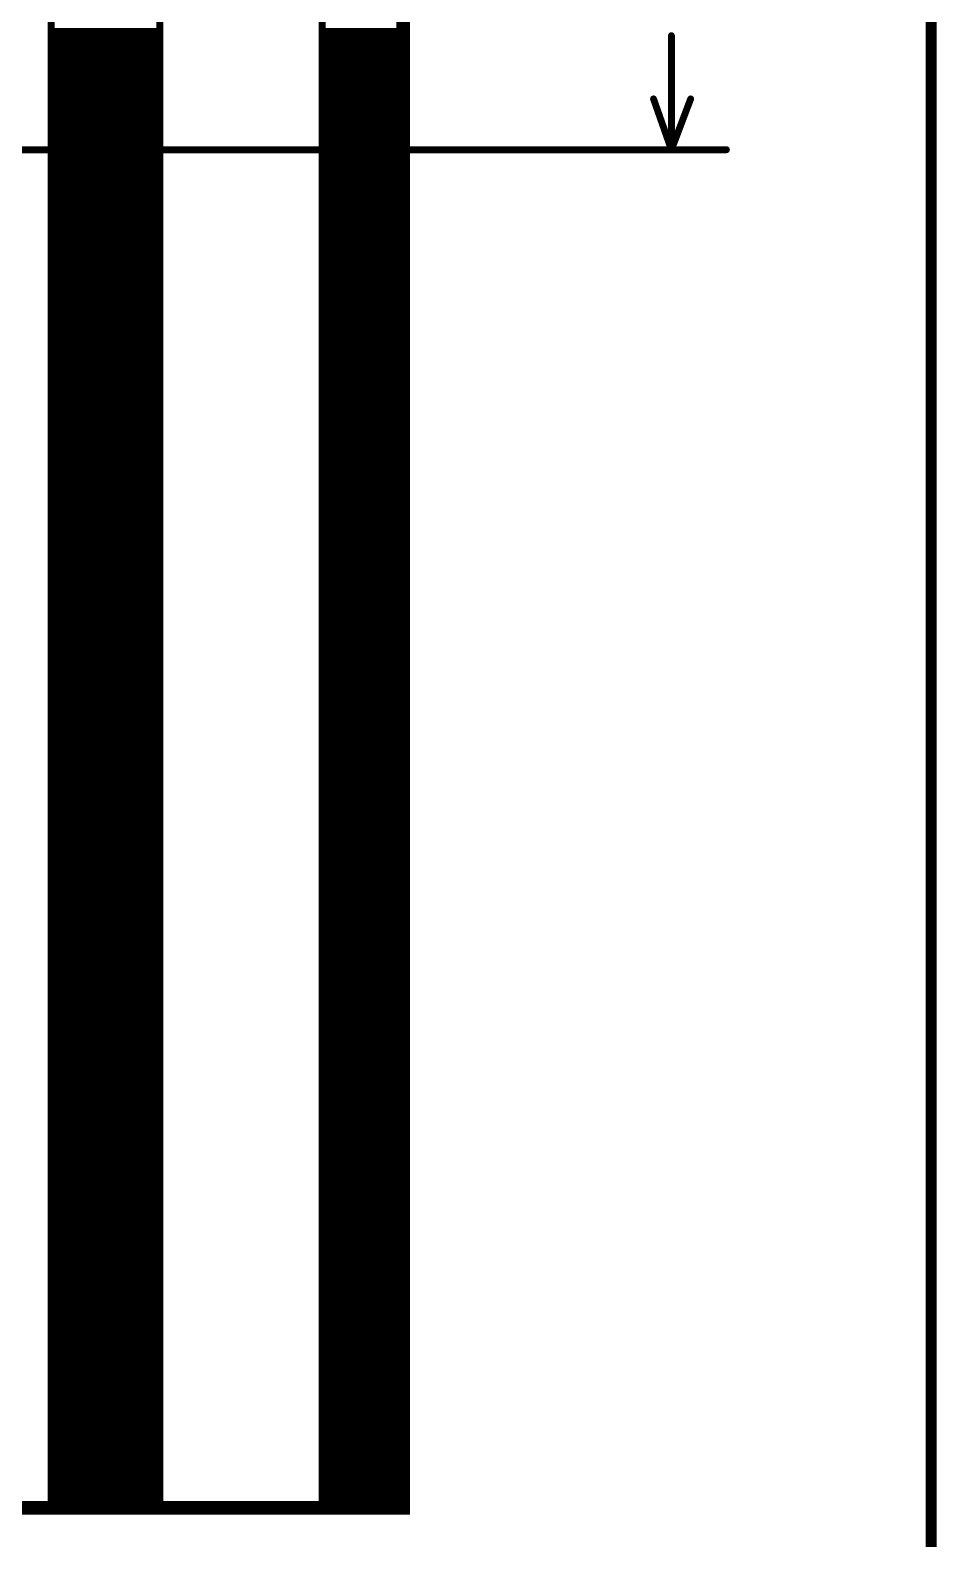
# Model space of a CAD drawing. Extents: x 2.09 to 10.05, y 1.3 to 6.57.
# Drawn here: x 9.392 to 10.051, y 4.501 to 5.599 of the extents above; entities that cross this region are included whole.
import ezdxf

# ---------------------------------------------------------------- set-up
doc = ezdxf.new("R2010")
doc.units = 0
doc.header["$LTSCALE"] = 25
doc.layers.get('0').update_dxf_attribs({"linetype": 'CONTINUOUS'})

# ---------------------------------------------------------------- blocks, each defined once
blk = doc.blocks.new('DISC')
at = {"color": 0, "const_width": 0.5}
blk.add_lwpolyline([(0, 0.25, 1), (0, -0.25, 1)], format="xyb", close=True, dxfattribs=at)

msp = doc.modelspace()

# ---------------------------------------------------------------- linework, layer by layer
at = {"color": 1, "const_width": 0.008}
msp.add_lwpolyline([(2.098, 1.303), (10.047, 1.303), (10.047, 6.567), (2.098, 6.567), (2.098, 1.303)], dxfattribs=at)
at = {"color": 3}
for points, const_width in [([(8.246, 4.524), (8.246, 6.102), (9.663, 6.102), (9.663, 4.524), (8.246, 4.524)], 0.01), ([(9.407, 6.102), (9.486, 6.102), (9.486, 4.526), (9.407, 4.526), (9.407, 6.102)], 0.005), ([(9.604, 6.102), (9.663, 6.102), (9.663, 4.526), (9.604, 4.526), (9.604, 6.102)], 0.005), ([(9.407, 5.598), (9.486, 5.598)], 0.005), ([(9.604, 5.598), (9.663, 5.598)], 0.005), ([(9.407, 5.593), (9.486, 5.593)], 0.005), ([(9.407, 5.588), (9.486, 5.588)], 0.005), ([(9.604, 5.593), (9.663, 5.593)], 0.005), ([(9.604, 5.588), (9.663, 5.588)], 0.005), ([(9.858, 5.512), (9.858, 5.595)], 0.005), ([(9.407, 5.583), (9.486, 5.583)], 0.005), ([(9.407, 5.578), (9.486, 5.578)], 0.005), ([(9.604, 5.583), (9.663, 5.583)], 0.005), ([(9.604, 5.578), (9.663, 5.578)], 0.005), ([(9.407, 5.573), (9.486, 5.573)], 0.005), ([(9.407, 5.568), (9.486, 5.568)], 0.005), ([(9.407, 5.563), (9.486, 5.563)], 0.005), ([(9.604, 5.573), (9.663, 5.573)], 0.005), ([(9.604, 5.568), (9.663, 5.568)], 0.005), ([(9.604, 5.563), (9.663, 5.563)], 0.005), ([(9.407, 5.558), (9.486, 5.558)], 0.005), ([(9.407, 5.553), (9.486, 5.553)], 0.005), ([(9.604, 5.558), (9.663, 5.558)], 0.005), ([(9.604, 5.553), (9.663, 5.553)], 0.005), ([(9.407, 5.548), (9.486, 5.548)], 0.005), ([(9.407, 5.543), (9.486, 5.543)], 0.005), ([(9.604, 5.548), (9.663, 5.548)], 0.005), ([(9.604, 5.543), (9.663, 5.543)], 0.005), ([(9.858, 5.512), (9.845, 5.549)], 0.005), ([(9.858, 5.512), (9.872, 5.549)], 0.005), ([(9.407, 5.538), (9.486, 5.538)], 0.005), ([(9.407, 5.533), (9.486, 5.533)], 0.005), ([(9.604, 5.538), (9.663, 5.538)], 0.005), ([(9.604, 5.533), (9.663, 5.533)], 0.005), ([(9.407, 5.528), (9.486, 5.528)], 0.005), ([(9.407, 5.523), (9.486, 5.523)], 0.005), ([(9.604, 5.528), (9.663, 5.528)], 0.005), ([(9.604, 5.523), (9.663, 5.523)], 0.005), ([(8.89, 5.512), (9.898, 5.512)], 0.005), ([(9.407, 5.518), (9.486, 5.518)], 0.005), ([(9.407, 5.513), (9.486, 5.513)], 0.005), ([(9.407, 5.508), (9.486, 5.508)], 0.005), ([(9.604, 5.518), (9.663, 5.518)], 0.005), ([(9.604, 5.513), (9.663, 5.513)], 0.005), ([(9.604, 5.508), (9.663, 5.508)], 0.005), ([(9.407, 5.503), (9.486, 5.503)], 0.005), ([(9.407, 5.498), (9.486, 5.498)], 0.005), ([(9.604, 5.503), (9.663, 5.503)], 0.005), ([(9.604, 5.498), (9.663, 5.498)], 0.005), ([(9.407, 5.493), (9.486, 5.493)], 0.005), ([(9.407, 5.488), (9.486, 5.488)], 0.005), ([(9.604, 5.493), (9.663, 5.493)], 0.005), ([(9.604, 5.488), (9.663, 5.488)], 0.005), ([(9.407, 5.483), (9.486, 5.483)], 0.005), ([(9.407, 5.478), (9.486, 5.478)], 0.005), ([(9.604, 5.483), (9.663, 5.483)], 0.005), ([(9.604, 5.478), (9.663, 5.478)], 0.005), ([(9.407, 5.473), (9.486, 5.473)], 0.005), ([(9.407, 5.468), (9.486, 5.468)], 0.005), ([(9.604, 5.473), (9.663, 5.473)], 0.005), ([(9.604, 5.468), (9.663, 5.468)], 0.005), ([(9.407, 5.463), (9.486, 5.463)], 0.005), ([(9.407, 5.458), (9.486, 5.458)], 0.005), ([(9.407, 5.453), (9.486, 5.453)], 0.005), ([(9.604, 5.463), (9.663, 5.463)], 0.005), ([(9.604, 5.458), (9.663, 5.458)], 0.005), ([(9.604, 5.453), (9.663, 5.453)], 0.005), ([(9.407, 5.448), (9.486, 5.448)], 0.005), ([(9.407, 5.443), (9.486, 5.443)], 0.005), ([(9.604, 5.448), (9.663, 5.448)], 0.005), ([(9.604, 5.443), (9.663, 5.443)], 0.005), ([(9.407, 5.438), (9.486, 5.438)], 0.005), ([(9.407, 5.433), (9.486, 5.433)], 0.005), ([(9.604, 5.438), (9.663, 5.438)], 0.005), ([(9.604, 5.433), (9.663, 5.433)], 0.005), ([(9.407, 5.428), (9.486, 5.428)], 0.005), ([(9.407, 5.423), (9.486, 5.423)], 0.005), ([(9.604, 5.428), (9.663, 5.428)], 0.005), ([(9.604, 5.423), (9.663, 5.423)], 0.005), ([(9.407, 5.418), (9.486, 5.418)], 0.005), ([(9.407, 5.413), (9.486, 5.413)], 0.005), ([(9.604, 5.418), (9.663, 5.418)], 0.005), ([(9.604, 5.413), (9.663, 5.413)], 0.005), ([(9.407, 5.408), (9.486, 5.408)], 0.005), ([(9.407, 5.403), (9.486, 5.403)], 0.005), ([(9.407, 5.398), (9.486, 5.398)], 0.005), ([(9.604, 5.408), (9.663, 5.408)], 0.005), ([(9.604, 5.403), (9.663, 5.403)], 0.005), ([(9.604, 5.398), (9.663, 5.398)], 0.005), ([(9.407, 5.393), (9.486, 5.393)], 0.005), ([(9.407, 5.388), (9.486, 5.388)], 0.005), ([(9.604, 5.393), (9.663, 5.393)], 0.005), ([(9.604, 5.388), (9.663, 5.388)], 0.005), ([(9.407, 5.383), (9.486, 5.383)], 0.005), ([(9.407, 5.378), (9.486, 5.378)], 0.005), ([(9.604, 5.383), (9.663, 5.383)], 0.005), ([(9.604, 5.378), (9.663, 5.378)], 0.005), ([(9.407, 5.373), (9.486, 5.373)], 0.005), ([(9.407, 5.368), (9.486, 5.368)], 0.005), ([(9.604, 5.373), (9.663, 5.373)], 0.005), ([(9.604, 5.368), (9.663, 5.368)], 0.005), ([(9.407, 5.363), (9.486, 5.363)], 0.005), ([(9.407, 5.358), (9.486, 5.358)], 0.005), ([(9.604, 5.363), (9.663, 5.363)], 0.005), ([(9.604, 5.358), (9.663, 5.358)], 0.005), ([(9.407, 5.353), (9.486, 5.353)], 0.005), ([(9.407, 5.348), (9.486, 5.348)], 0.005), ([(9.407, 5.343), (9.486, 5.343)], 0.005), ([(9.604, 5.353), (9.663, 5.353)], 0.005), ([(9.604, 5.348), (9.663, 5.348)], 0.005), ([(9.604, 5.343), (9.663, 5.343)], 0.005), ([(9.407, 5.338), (9.486, 5.338)], 0.005), ([(9.407, 5.333), (9.486, 5.333)], 0.005), ([(9.604, 5.338), (9.663, 5.338)], 0.005), ([(9.604, 5.333), (9.663, 5.333)], 0.005), ([(9.407, 5.328), (9.486, 5.328)], 0.005), ([(9.407, 5.323), (9.486, 5.323)], 0.005), ([(9.604, 5.328), (9.663, 5.328)], 0.005), ([(9.604, 5.323), (9.663, 5.323)], 0.005), ([(9.407, 5.318), (9.486, 5.318)], 0.005), ([(9.407, 5.313), (9.486, 5.313)], 0.005), ([(9.604, 5.318), (9.663, 5.318)], 0.005), ([(9.604, 5.313), (9.663, 5.313)], 0.005), ([(9.407, 5.308), (9.486, 5.308)], 0.005), ([(9.407, 5.303), (9.486, 5.303)], 0.005), ([(9.604, 5.308), (9.663, 5.308)], 0.005), ([(9.604, 5.303), (9.663, 5.303)], 0.005), ([(9.407, 5.298), (9.486, 5.298)], 0.005), ([(9.407, 5.293), (9.486, 5.293)], 0.005), ([(9.407, 5.288), (9.486, 5.288)], 0.005), ([(9.604, 5.298), (9.663, 5.298)], 0.005), ([(9.604, 5.293), (9.663, 5.293)], 0.005), ([(9.604, 5.288), (9.663, 5.288)], 0.005), ([(9.407, 5.283), (9.486, 5.283)], 0.005), ([(9.407, 5.278), (9.486, 5.278)], 0.005), ([(9.604, 5.283), (9.663, 5.283)], 0.005), ([(9.604, 5.278), (9.663, 5.278)], 0.005), ([(9.407, 5.273), (9.486, 5.273)], 0.005), ([(9.407, 5.268), (9.486, 5.268)], 0.005), ([(9.604, 5.273), (9.663, 5.273)], 0.005), ([(9.604, 5.268), (9.663, 5.268)], 0.005), ([(9.407, 5.263), (9.486, 5.263)], 0.005), ([(9.407, 5.258), (9.486, 5.258)], 0.005), ([(9.604, 5.263), (9.663, 5.263)], 0.005), ([(9.604, 5.258), (9.663, 5.258)], 0.005), ([(9.407, 5.253), (9.486, 5.253)], 0.005), ([(9.407, 5.248), (9.486, 5.248)], 0.005), ([(9.604, 5.253), (9.663, 5.253)], 0.005), ([(9.604, 5.248), (9.663, 5.248)], 0.005), ([(9.407, 5.243), (9.486, 5.243)], 0.005), ([(9.407, 5.238), (9.486, 5.238)], 0.005), ([(9.407, 5.233), (9.486, 5.233)], 0.005), ([(9.604, 5.243), (9.663, 5.243)], 0.005), ([(9.604, 5.238), (9.663, 5.238)], 0.005), ([(9.604, 5.233), (9.663, 5.233)], 0.005), ([(9.407, 5.228), (9.486, 5.228)], 0.005), ([(9.407, 5.223), (9.486, 5.223)], 0.005), ([(9.604, 5.228), (9.663, 5.228)], 0.005), ([(9.604, 5.223), (9.663, 5.223)], 0.005), ([(9.407, 5.218), (9.486, 5.218)], 0.005), ([(9.407, 5.213), (9.486, 5.213)], 0.005), ([(9.604, 5.218), (9.663, 5.218)], 0.005), ([(9.604, 5.213), (9.663, 5.213)], 0.005), ([(9.407, 5.208), (9.486, 5.208)], 0.005), ([(9.407, 5.203), (9.486, 5.203)], 0.005), ([(9.604, 5.208), (9.663, 5.208)], 0.005), ([(9.604, 5.203), (9.663, 5.203)], 0.005), ([(9.407, 5.198), (9.486, 5.198)], 0.005), ([(9.407, 5.193), (9.486, 5.193)], 0.005), ([(9.604, 5.198), (9.663, 5.198)], 0.005), ([(9.604, 5.193), (9.663, 5.193)], 0.005), ([(9.407, 5.188), (9.486, 5.188)], 0.005), ([(9.407, 5.183), (9.486, 5.183)], 0.005), ([(9.604, 5.188), (9.663, 5.188)], 0.005), ([(9.604, 5.183), (9.663, 5.183)], 0.005), ([(9.407, 5.178), (9.486, 5.178)], 0.005), ([(9.407, 5.173), (9.486, 5.173)], 0.005), ([(9.407, 5.168), (9.486, 5.168)], 0.005), ([(9.604, 5.178), (9.663, 5.178)], 0.005), ([(9.604, 5.173), (9.663, 5.173)], 0.005), ([(9.604, 5.168), (9.663, 5.168)], 0.005), ([(9.407, 5.163), (9.486, 5.163)], 0.005), ([(9.407, 5.158), (9.486, 5.158)], 0.005), ([(9.604, 5.163), (9.663, 5.163)], 0.005), ([(9.604, 5.158), (9.663, 5.158)], 0.005), ([(9.407, 5.153), (9.486, 5.153)], 0.005), ([(9.407, 5.148), (9.486, 5.148)], 0.005), ([(9.604, 5.153), (9.663, 5.153)], 0.005), ([(9.604, 5.148), (9.663, 5.148)], 0.005), ([(9.407, 5.143), (9.486, 5.143)], 0.005), ([(9.407, 5.138), (9.486, 5.138)], 0.005), ([(9.604, 5.143), (9.663, 5.143)], 0.005), ([(9.604, 5.138), (9.663, 5.138)], 0.005), ([(9.407, 5.133), (9.486, 5.133)], 0.005), ([(9.407, 5.128), (9.486, 5.128)], 0.005), ([(9.604, 5.133), (9.663, 5.133)], 0.005), ([(9.604, 5.128), (9.663, 5.128)], 0.005), ([(9.407, 5.123), (9.486, 5.123)], 0.005), ([(9.407, 5.118), (9.486, 5.118)], 0.005), ([(9.407, 5.113), (9.486, 5.113)], 0.005), ([(9.604, 5.123), (9.663, 5.123)], 0.005), ([(9.604, 5.118), (9.663, 5.118)], 0.005), ([(9.604, 5.113), (9.663, 5.113)], 0.005), ([(9.407, 5.108), (9.486, 5.108)], 0.005), ([(9.407, 5.103), (9.486, 5.103)], 0.005), ([(9.604, 5.108), (9.663, 5.108)], 0.005), ([(9.604, 5.103), (9.663, 5.103)], 0.005), ([(9.407, 5.098), (9.486, 5.098)], 0.005), ([(9.407, 5.093), (9.486, 5.093)], 0.005), ([(9.604, 5.098), (9.663, 5.098)], 0.005), ([(9.604, 5.093), (9.663, 5.093)], 0.005), ([(9.407, 5.088), (9.486, 5.088)], 0.005), ([(9.407, 5.083), (9.486, 5.083)], 0.005), ([(9.604, 5.088), (9.663, 5.088)], 0.005), ([(9.604, 5.083), (9.663, 5.083)], 0.005), ([(9.407, 5.078), (9.486, 5.078)], 0.005), ([(9.407, 5.073), (9.486, 5.073)], 0.005), ([(9.604, 5.078), (9.663, 5.078)], 0.005), ([(9.604, 5.073), (9.663, 5.073)], 0.005), ([(9.407, 5.068), (9.486, 5.068)], 0.005), ([(9.407, 5.063), (9.486, 5.063)], 0.005), ([(9.407, 5.058), (9.486, 5.058)], 0.005), ([(9.604, 5.068), (9.663, 5.068)], 0.005), ([(9.604, 5.063), (9.663, 5.063)], 0.005), ([(9.604, 5.058), (9.663, 5.058)], 0.005), ([(9.407, 5.053), (9.486, 5.053)], 0.005), ([(9.407, 5.048), (9.486, 5.048)], 0.005), ([(9.604, 5.053), (9.663, 5.053)], 0.005), ([(9.604, 5.048), (9.663, 5.048)], 0.005), ([(9.407, 5.043), (9.486, 5.043)], 0.005), ([(9.407, 5.038), (9.486, 5.038)], 0.005), ([(9.604, 5.043), (9.663, 5.043)], 0.005), ([(9.604, 5.038), (9.663, 5.038)], 0.005), ([(9.407, 5.033), (9.486, 5.033)], 0.005), ([(9.407, 5.028), (9.486, 5.028)], 0.005), ([(9.604, 5.033), (9.663, 5.033)], 0.005), ([(9.604, 5.028), (9.663, 5.028)], 0.005), ([(9.407, 5.023), (9.486, 5.023)], 0.005), ([(9.407, 5.018), (9.486, 5.018)], 0.005), ([(9.604, 5.023), (9.663, 5.023)], 0.005), ([(9.604, 5.018), (9.663, 5.018)], 0.005), ([(9.407, 5.013), (9.486, 5.013)], 0.005), ([(9.407, 5.008), (9.486, 5.008)], 0.005), ([(9.407, 5.003), (9.486, 5.003)], 0.005), ([(9.604, 5.013), (9.663, 5.013)], 0.005), ([(9.604, 5.008), (9.663, 5.008)], 0.005), ([(9.604, 5.003), (9.663, 5.003)], 0.005), ([(9.407, 4.998), (9.486, 4.998)], 0.005), ([(9.407, 4.993), (9.486, 4.993)], 0.005), ([(9.604, 4.998), (9.663, 4.998)], 0.005), ([(9.604, 4.993), (9.663, 4.993)], 0.005), ([(9.407, 4.988), (9.486, 4.988)], 0.005), ([(9.407, 4.983), (9.486, 4.983)], 0.005), ([(9.604, 4.988), (9.663, 4.988)], 0.005), ([(9.604, 4.983), (9.663, 4.983)], 0.005), ([(9.407, 4.978), (9.486, 4.978)], 0.005), ([(9.407, 4.973), (9.486, 4.973)], 0.005), ([(9.604, 4.978), (9.663, 4.978)], 0.005), ([(9.604, 4.973), (9.663, 4.973)], 0.005), ([(9.407, 4.968), (9.486, 4.968)], 0.005), ([(9.407, 4.963), (9.486, 4.963)], 0.005), ([(9.604, 4.968), (9.663, 4.968)], 0.005), ([(9.604, 4.963), (9.663, 4.963)], 0.005), ([(9.407, 4.958), (9.486, 4.958)], 0.005), ([(9.407, 4.953), (9.486, 4.953)], 0.005), ([(9.407, 4.948), (9.486, 4.948)], 0.005), ([(9.604, 4.958), (9.663, 4.958)], 0.005), ([(9.604, 4.953), (9.663, 4.953)], 0.005), ([(9.604, 4.948), (9.663, 4.948)], 0.005), ([(9.407, 4.943), (9.486, 4.943)], 0.005), ([(9.407, 4.938), (9.486, 4.938)], 0.005), ([(9.604, 4.943), (9.663, 4.943)], 0.005), ([(9.604, 4.938), (9.663, 4.938)], 0.005), ([(9.407, 4.933), (9.486, 4.933)], 0.005), ([(9.407, 4.928), (9.486, 4.928)], 0.005), ([(9.604, 4.933), (9.663, 4.933)], 0.005), ([(9.604, 4.928), (9.663, 4.928)], 0.005), ([(9.407, 4.923), (9.486, 4.923)], 0.005), ([(9.407, 4.918), (9.486, 4.918)], 0.005), ([(9.604, 4.923), (9.663, 4.923)], 0.005), ([(9.604, 4.918), (9.663, 4.918)], 0.005), ([(9.407, 4.913), (9.486, 4.913)], 0.005), ([(9.407, 4.908), (9.486, 4.908)], 0.005), ([(9.604, 4.913), (9.663, 4.913)], 0.005), ([(9.604, 4.908), (9.663, 4.908)], 0.005), ([(9.407, 4.903), (9.486, 4.903)], 0.005), ([(9.407, 4.898), (9.486, 4.898)], 0.005), ([(9.407, 4.893), (9.486, 4.893)], 0.005), ([(9.604, 4.903), (9.663, 4.903)], 0.005), ([(9.604, 4.898), (9.663, 4.898)], 0.005), ([(9.604, 4.893), (9.663, 4.893)], 0.005), ([(9.407, 4.888), (9.486, 4.888)], 0.005), ([(9.407, 4.883), (9.486, 4.883)], 0.005), ([(9.604, 4.888), (9.663, 4.888)], 0.005), ([(9.604, 4.883), (9.663, 4.883)], 0.005), ([(9.407, 4.878), (9.486, 4.878)], 0.005), ([(9.407, 4.873), (9.486, 4.873)], 0.005), ([(9.604, 4.878), (9.663, 4.878)], 0.005), ([(9.604, 4.873), (9.663, 4.873)], 0.005), ([(9.407, 4.868), (9.486, 4.868)], 0.005), ([(9.407, 4.863), (9.486, 4.863)], 0.005), ([(9.604, 4.868), (9.663, 4.868)], 0.005), ([(9.604, 4.863), (9.663, 4.863)], 0.005), ([(9.407, 4.858), (9.486, 4.858)], 0.005), ([(9.407, 4.853), (9.486, 4.853)], 0.005), ([(9.604, 4.858), (9.663, 4.858)], 0.005), ([(9.604, 4.853), (9.663, 4.853)], 0.005), ([(9.407, 4.848), (9.486, 4.848)], 0.005), ([(9.407, 4.843), (9.486, 4.843)], 0.005), ([(9.407, 4.838), (9.486, 4.838)], 0.005), ([(9.604, 4.848), (9.663, 4.848)], 0.005), ([(9.604, 4.843), (9.663, 4.843)], 0.005), ([(9.604, 4.838), (9.663, 4.838)], 0.005), ([(9.407, 4.833), (9.486, 4.833)], 0.005), ([(9.407, 4.828), (9.486, 4.828)], 0.005), ([(9.604, 4.833), (9.663, 4.833)], 0.005), ([(9.604, 4.828), (9.663, 4.828)], 0.005), ([(9.407, 4.823), (9.486, 4.823)], 0.005), ([(9.407, 4.818), (9.486, 4.818)], 0.005), ([(9.604, 4.823), (9.663, 4.823)], 0.005), ([(9.604, 4.818), (9.663, 4.818)], 0.005), ([(9.407, 4.813), (9.486, 4.813)], 0.005), ([(9.407, 4.808), (9.486, 4.808)], 0.005), ([(9.604, 4.813), (9.663, 4.813)], 0.005), ([(9.604, 4.808), (9.663, 4.808)], 0.005), ([(9.407, 4.803), (9.486, 4.803)], 0.005), ([(9.407, 4.798), (9.486, 4.798)], 0.005), ([(9.604, 4.803), (9.663, 4.803)], 0.005), ([(9.604, 4.798), (9.663, 4.798)], 0.005), ([(9.407, 4.793), (9.486, 4.793)], 0.005), ([(9.407, 4.788), (9.486, 4.788)], 0.005), ([(9.407, 4.783), (9.486, 4.783)], 0.005), ([(9.604, 4.793), (9.663, 4.793)], 0.005), ([(9.604, 4.788), (9.663, 4.788)], 0.005), ([(9.604, 4.783), (9.663, 4.783)], 0.005), ([(9.407, 4.778), (9.486, 4.778)], 0.005), ([(9.407, 4.773), (9.486, 4.773)], 0.005), ([(9.604, 4.778), (9.663, 4.778)], 0.005), ([(9.604, 4.773), (9.663, 4.773)], 0.005), ([(9.407, 4.768), (9.486, 4.768)], 0.005), ([(9.407, 4.763), (9.486, 4.763)], 0.005), ([(9.604, 4.768), (9.663, 4.768)], 0.005), ([(9.604, 4.763), (9.663, 4.763)], 0.005), ([(9.407, 4.758), (9.486, 4.758)], 0.005), ([(9.407, 4.753), (9.486, 4.753)], 0.005), ([(9.604, 4.758), (9.663, 4.758)], 0.005), ([(9.604, 4.753), (9.663, 4.753)], 0.005), ([(9.407, 4.748), (9.486, 4.748)], 0.005), ([(9.407, 4.743), (9.486, 4.743)], 0.005), ([(9.604, 4.748), (9.663, 4.748)], 0.005), ([(9.604, 4.743), (9.663, 4.743)], 0.005), ([(9.407, 4.738), (9.486, 4.738)], 0.005), ([(9.407, 4.733), (9.486, 4.733)], 0.005), ([(9.604, 4.738), (9.663, 4.738)], 0.005), ([(9.604, 4.733), (9.663, 4.733)], 0.005), ([(9.407, 4.728), (9.486, 4.728)], 0.005), ([(9.407, 4.723), (9.486, 4.723)], 0.005), ([(9.407, 4.718), (9.486, 4.718)], 0.005), ([(9.604, 4.728), (9.663, 4.728)], 0.005), ([(9.604, 4.723), (9.663, 4.723)], 0.005), ([(9.604, 4.718), (9.663, 4.718)], 0.005), ([(9.407, 4.713), (9.486, 4.713)], 0.005), ([(9.407, 4.708), (9.486, 4.708)], 0.005), ([(9.604, 4.713), (9.663, 4.713)], 0.005), ([(9.604, 4.708), (9.663, 4.708)], 0.005), ([(9.407, 4.703), (9.486, 4.703)], 0.005), ([(9.407, 4.698), (9.486, 4.698)], 0.005), ([(9.604, 4.703), (9.663, 4.703)], 0.005), ([(9.604, 4.698), (9.663, 4.698)], 0.005), ([(9.407, 4.693), (9.486, 4.693)], 0.005), ([(9.407, 4.688), (9.486, 4.688)], 0.005), ([(9.604, 4.693), (9.663, 4.693)], 0.005), ([(9.604, 4.688), (9.663, 4.688)], 0.005), ([(9.407, 4.683), (9.486, 4.683)], 0.005), ([(9.407, 4.678), (9.486, 4.678)], 0.005), ([(9.604, 4.683), (9.663, 4.683)], 0.005), ([(9.604, 4.678), (9.663, 4.678)], 0.005), ([(9.407, 4.673), (9.486, 4.673)], 0.005), ([(9.407, 4.668), (9.486, 4.668)], 0.005), ([(9.407, 4.663), (9.486, 4.663)], 0.005), ([(9.604, 4.673), (9.663, 4.673)], 0.005), ([(9.604, 4.668), (9.663, 4.668)], 0.005), ([(9.604, 4.663), (9.663, 4.663)], 0.005), ([(9.407, 4.658), (9.486, 4.658)], 0.005), ([(9.407, 4.653), (9.486, 4.653)], 0.005), ([(9.604, 4.658), (9.663, 4.658)], 0.005), ([(9.604, 4.653), (9.663, 4.653)], 0.005), ([(9.407, 4.648), (9.486, 4.648)], 0.005), ([(9.407, 4.643), (9.486, 4.643)], 0.005), ([(9.604, 4.648), (9.663, 4.648)], 0.005), ([(9.604, 4.643), (9.663, 4.643)], 0.005), ([(9.407, 4.638), (9.486, 4.638)], 0.005), ([(9.407, 4.633), (9.486, 4.633)], 0.005), ([(9.604, 4.638), (9.663, 4.638)], 0.005), ([(9.604, 4.633), (9.663, 4.633)], 0.005), ([(9.407, 4.628), (9.486, 4.628)], 0.005), ([(9.407, 4.623), (9.486, 4.623)], 0.005), ([(9.604, 4.628), (9.663, 4.628)], 0.005), ([(9.604, 4.623), (9.663, 4.623)], 0.005), ([(9.407, 4.618), (9.486, 4.618)], 0.005), ([(9.407, 4.613), (9.486, 4.613)], 0.005), ([(9.407, 4.608), (9.486, 4.608)], 0.005), ([(9.604, 4.618), (9.663, 4.618)], 0.005), ([(9.604, 4.613), (9.663, 4.613)], 0.005), ([(9.604, 4.608), (9.663, 4.608)], 0.005), ([(9.407, 4.603), (9.486, 4.603)], 0.005), ([(9.407, 4.598), (9.486, 4.598)], 0.005), ([(9.604, 4.603), (9.663, 4.603)], 0.005), ([(9.604, 4.598), (9.663, 4.598)], 0.005), ([(9.407, 4.593), (9.486, 4.593)], 0.005), ([(9.407, 4.588), (9.486, 4.588)], 0.005), ([(9.604, 4.593), (9.663, 4.593)], 0.005), ([(9.604, 4.588), (9.663, 4.588)], 0.005), ([(9.407, 4.583), (9.486, 4.583)], 0.005), ([(9.407, 4.578), (9.486, 4.578)], 0.005), ([(9.604, 4.583), (9.663, 4.583)], 0.005), ([(9.604, 4.578), (9.663, 4.578)], 0.005), ([(9.407, 4.573), (9.486, 4.573)], 0.005), ([(9.407, 4.568), (9.486, 4.568)], 0.005), ([(9.604, 4.573), (9.663, 4.573)], 0.005), ([(9.604, 4.568), (9.663, 4.568)], 0.005), ([(9.407, 4.563), (9.486, 4.563)], 0.005), ([(9.407, 4.558), (9.486, 4.558)], 0.005), ([(9.407, 4.553), (9.486, 4.553)], 0.005), ([(9.604, 4.563), (9.663, 4.563)], 0.005), ([(9.604, 4.558), (9.663, 4.558)], 0.005), ([(9.604, 4.553), (9.663, 4.553)], 0.005), ([(9.407, 4.548), (9.486, 4.548)], 0.005), ([(9.407, 4.543), (9.486, 4.543)], 0.005), ([(9.604, 4.548), (9.663, 4.548)], 0.005), ([(9.604, 4.543), (9.663, 4.543)], 0.005), ([(9.407, 4.538), (9.486, 4.538)], 0.005), ([(9.407, 4.533), (9.486, 4.533)], 0.005), ([(9.604, 4.538), (9.663, 4.538)], 0.005), ([(9.604, 4.533), (9.663, 4.533)], 0.005), ([(9.407, 4.528), (9.486, 4.528)], 0.005), ([(9.604, 4.528), (9.663, 4.528)], 0.005)]:
    msp.add_lwpolyline(points, dxfattribs=dict(at, const_width=const_width))

# ---------------------------------------------------------------- block references
at = {"color": 3, "xscale": 0.005, "yscale": 0.005}
for p in [(9.858, 5.595), (9.845, 5.549), (9.872, 5.549), (9.858, 5.512), (9.858, 5.512), (9.858, 5.512), (9.898, 5.512)]:
    msp.add_blockref('DISC', p, dxfattribs=at)

doc.saveas('drawing.dxf')
